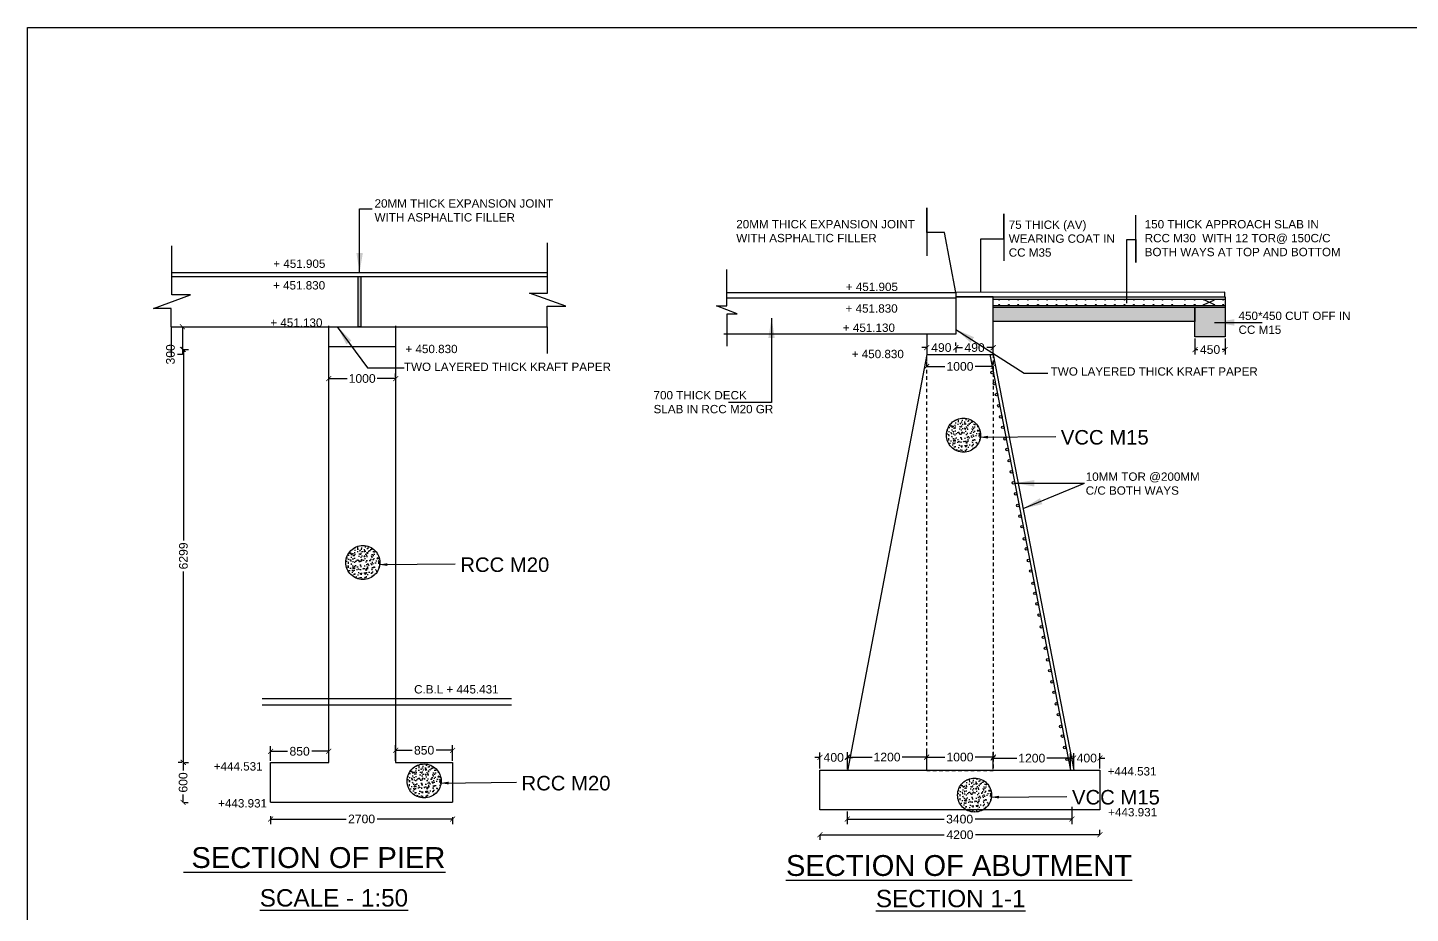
# Model space of a CAD drawing. Header units: inches. Extents: x 0 to 11487, y 0 to 10656.
# Drawn here: x 596.21 to 645.97, y 425.26 to 457.13 of the extents above; entities that cross this region are included whole.
import ezdxf

# ---------------------------------------------------------------- set-up
doc = ezdxf.new("R2010")
doc.units = ezdxf.units.IN
doc.header["$MEASUREMENT"] = 0
doc.linetypes.add('HIDDEN', pattern=[9.525, 6.35, -3.175])
for name, color, linetype in [('DIMENSION', 255, 'Continuous'), ('DRAWING', 7, 'Continuous'), ('HATCH', 7, 'Continuous'), ('TEXT', 255, 'Continuous')]:
    doc.layers.add(name, color=color, linetype=linetype)
doc.styles.get("Standard").update_dxf_attribs({"font": 'arial.ttf'})
doc.styles.add('TIMES NEW ROMAN', font='times.ttf')
doc.dimstyles.new('dig', dxfattribs={"dimtxt": 0.3125, "dimasz": 0.18, "dimexe": 0.18, "dimexo": 0.0625, "dimgap": 0.09, "dimtad": 0, "dimtih": 1, "dimtoh": 1, "dimdec": 4, "dimzin": 0, "dimdsep": 46, "dimtxsty": 'Standard', "dimblk": 'ARCHTICK', "dimcen": 0.09, "dimadec": 0, "dimazin": 0, "dimtfac": 1, "dimtdec": 4, "dimtofl": 0, "dimtmove": 0, "dimatfit": 3, "dimldrblk": 'ARCHTICK', "dimfxl": 1, "dimtolj": 1, "dimtzin": 0, "dimarcsym": 0})
doc.dimstyles.new('ISO-25', dxfattribs={"dimtxt": 0.636364, "dimasz": 0.703125, "dimexe": 1.25, "dimexo": 0.625, "dimtad": 0, "dimtih": 1, "dimtoh": 1, "dimlfac": 100, "dimtxsty": 'TIMES NEW ROMAN', "dimcen": 2.5, "dimadec": 0, "dimazin": 0, "dimtfac": 1, "dimtmove": 0, "dimatfit": 3, "dimfxl": 1, "dimarcsym": 0})

# ---------------------------------------------------------------- blocks, each defined once
blk = doc.blocks.new('_ArchTick')
at = {"color": 0, "linetype": 'ByBlock', "const_width": 0.15}
blk.add_lwpolyline([(-0.5, -0.5), (0.5, 0.5)], dxfattribs=at)
blk = doc.blocks.new('*D45')
at = {"layer": 'Defpoints', "color": 0, "ltscale": 0.02, "transparency": 16777216}
for p in [(601.757, 446.37), (601.769, 445.554), (601.78, 445.554)]:
    blk.add_point(p, dxfattribs=at)
at = {"layer": 'HATCH', "color": 0, "lineweight": -2, "ltscale": 0.02, "transparency": 16777216}
for p, q in [((601.78, 446.37), (601.78, 445.554)), ((601.82, 446.37), (601.96, 446.37)), ((601.78, 445.374), (601.6, 445.374)), ((601.78, 445.554), (601.78, 445.374)), ((601.831, 445.554), (601.96, 445.554))]:
    blk.add_line(p, q, dxfattribs=at)
at = {"layer": 'HATCH', "color": 0, "lineweight": -2, "ltscale": 0.02, "transparency": 16777216, "xscale": 0.18, "yscale": 0.18, "zscale": 0.18}
for p, rotation in [((601.78, 446.37), 90), ((601.78, 445.554), 270)]:
    blk.add_blockref('_ArchTick', p, dxfattribs=dict(at, rotation=rotation))
at = {"layer": 'HATCH', "color": 0, "ltscale": 0.02, "transparency": 16777216, "insert": (601.35, 445.374), "char_height": 0.3125, "attachment_point": 5, "rotation": 90}
blk.add_mtext('\\A1;300', dxfattribs=at)
blk = doc.blocks.new('*D46')
at = {"layer": 'Defpoints', "color": 0, "ltscale": 0.02, "transparency": 16777216}
for p in [(601.78, 445.554), (601.789, 430.69), (601.816, 430.69)]:
    blk.add_point(p, dxfattribs=at)
at = {"layer": 'DIMENSION', "color": 0, "lineweight": -2, "ltscale": 0.02, "transparency": 16777216}
for p, q in [((601.816, 445.554), (601.816, 438.68)), ((601.842, 445.554), (601.996, 445.554)), ((601.816, 430.69), (601.816, 437.564)), ((601.852, 430.69), (601.996, 430.69))]:
    blk.add_line(p, q, dxfattribs=at)
at = {"layer": 'DIMENSION', "color": 0, "lineweight": -2, "ltscale": 0.02, "transparency": 16777216, "xscale": 0.18, "yscale": 0.18, "zscale": 0.18}
for p, rotation in [((601.816, 445.554), 90), ((601.816, 430.69), 270)]:
    blk.add_blockref('_ArchTick', p, dxfattribs=dict(at, rotation=rotation))
at = {"layer": 'DIMENSION', "color": 0, "ltscale": 0.02, "transparency": 16777216, "insert": (601.816, 438.122), "char_height": 0.3125, "attachment_point": 5, "rotation": 90}
blk.add_mtext('\\A1;6299', dxfattribs=at)
blk = doc.blocks.new('*D47')
at = {"layer": 'Defpoints', "color": 0, "ltscale": 0.02, "transparency": 16777216}
for p in [(601.816, 430.69), (601.783, 429.251), (601.806, 429.251)]:
    blk.add_point(p, dxfattribs=at)
at = {"layer": 'DIMENSION', "color": 0, "lineweight": -2, "ltscale": 0.02, "transparency": 16777216}
for p, q in [((601.754, 430.69), (601.626, 430.69)), ((601.806, 430.69), (601.806, 430.406)), ((601.806, 429.251), (601.806, 429.535)), ((601.846, 429.251), (601.986, 429.251))]:
    blk.add_line(p, q, dxfattribs=at)
at = {"layer": 'DIMENSION', "color": 0, "lineweight": -2, "ltscale": 0.02, "transparency": 16777216, "xscale": 0.18, "yscale": 0.18, "zscale": 0.18}
for p, rotation in [((601.806, 430.69), 90), ((601.806, 429.251), 270)]:
    blk.add_blockref('_ArchTick', p, dxfattribs=dict(at, rotation=rotation))
at = {"layer": 'DIMENSION', "color": 0, "ltscale": 0.02, "transparency": 16777216, "insert": (601.806, 429.97), "char_height": 0.3125, "attachment_point": 5, "rotation": 90}
blk.add_mtext('\\A1;600', dxfattribs=at)
blk = doc.blocks.new('*D48')
at = {"layer": 'Defpoints', "color": 0, "ltscale": 0.02, "transparency": 16777216}
for p in [(607.044, 431.091), (604.953, 430.69), (607.044, 430.69)]:
    blk.add_point(p, dxfattribs=at)
at = {"layer": 'DIMENSION', "color": 0, "lineweight": -2, "ltscale": 0.02, "transparency": 16777216}
for p, q in [((604.953, 430.752), (604.953, 431.271)), ((604.953, 431.091), (605.563, 431.091)), ((607.044, 431.091), (606.433, 431.091)), ((607.044, 430.752), (607.044, 431.271))]:
    blk.add_line(p, q, dxfattribs=at)
at = {"layer": 'DIMENSION', "color": 0, "lineweight": -2, "ltscale": 0.02, "transparency": 16777216, "xscale": 0.18, "yscale": 0.18, "zscale": 0.18, "rotation": 180}
blk.add_blockref('_ArchTick', (604.953, 431.091), dxfattribs=at)
at = {"layer": 'DIMENSION', "color": 0, "lineweight": -2, "ltscale": 0.02, "transparency": 16777216, "xscale": 0.18, "yscale": 0.18, "zscale": 0.18}
blk.add_blockref('_ArchTick', (607.044, 431.091), dxfattribs=at)
at = {"layer": 'DIMENSION', "color": 0, "ltscale": 0.02, "transparency": 16777216, "insert": (605.998, 431.091), "char_height": 0.3125, "attachment_point": 5}
blk.add_mtext('\\A1;850', dxfattribs=at)
blk = doc.blocks.new('*D49')
at = {"layer": 'Defpoints', "color": 0, "ltscale": 0.02, "transparency": 16777216}
for p in [(611.503, 431.127), (609.454, 430.69), (611.503, 430.69)]:
    blk.add_point(p, dxfattribs=at)
at = {"layer": 'DIMENSION', "color": 0, "lineweight": -2, "ltscale": 0.02, "transparency": 16777216}
for p, q in [((609.454, 430.752), (609.454, 431.307)), ((609.454, 431.127), (610.044, 431.127)), ((611.503, 431.127), (610.913, 431.127)), ((611.503, 430.752), (611.503, 431.307))]:
    blk.add_line(p, q, dxfattribs=at)
at = {"layer": 'DIMENSION', "color": 0, "lineweight": -2, "ltscale": 0.02, "transparency": 16777216, "xscale": 0.18, "yscale": 0.18, "zscale": 0.18, "rotation": 180}
blk.add_blockref('_ArchTick', (609.454, 431.127), dxfattribs=at)
at = {"layer": 'DIMENSION', "color": 0, "lineweight": -2, "ltscale": 0.02, "transparency": 16777216, "xscale": 0.18, "yscale": 0.18, "zscale": 0.18}
blk.add_blockref('_ArchTick', (611.503, 431.127), dxfattribs=at)
at = {"layer": 'DIMENSION', "color": 0, "ltscale": 0.02, "transparency": 16777216, "insert": (610.478, 431.127), "char_height": 0.3125, "attachment_point": 5}
blk.add_mtext('\\A1;850', dxfattribs=at)
blk = doc.blocks.new('*D50')
at = {"layer": 'Defpoints', "color": 0, "ltscale": 0.02, "transparency": 16777216}
for p in [(604.953, 428.816), (611.503, 428.782), (611.503, 428.655)]:
    blk.add_point(p, dxfattribs=at)
at = {"layer": 'DIMENSION', "color": 0, "lineweight": -2, "ltscale": 0.02, "transparency": 16777216}
for p, q in [((604.953, 428.754), (604.953, 428.475)), ((604.953, 428.655), (607.669, 428.655)), ((611.503, 428.655), (608.787, 428.655)), ((611.503, 428.719), (611.503, 428.475))]:
    blk.add_line(p, q, dxfattribs=at)
at = {"layer": 'DIMENSION', "color": 0, "lineweight": -2, "ltscale": 0.02, "transparency": 16777216, "xscale": 0.18, "yscale": 0.18, "zscale": 0.18, "rotation": 180}
blk.add_blockref('_ArchTick', (604.953, 428.655), dxfattribs=at)
at = {"layer": 'DIMENSION', "color": 0, "lineweight": -2, "ltscale": 0.02, "transparency": 16777216, "xscale": 0.18, "yscale": 0.18, "zscale": 0.18}
blk.add_blockref('_ArchTick', (611.503, 428.655), dxfattribs=at)
at = {"layer": 'DIMENSION', "color": 0, "ltscale": 0.02, "transparency": 16777216, "insert": (608.228, 428.655), "char_height": 0.3125, "attachment_point": 5}
blk.add_mtext('\\A1;2700', dxfattribs=at)
blk = doc.blocks.new('*D51')
at = {"layer": 'Defpoints', "color": 0, "ltscale": 0.02, "transparency": 16777216}
for p in [(607.044, 444.504), (609.454, 444.504), (609.454, 444.504)]:
    blk.add_point(p, dxfattribs=at)
at = {"layer": 'DIMENSION', "color": 0, "lineweight": -2, "ltscale": 0.02, "transparency": 16777216}
for p, q in [((607.044, 444.566), (607.044, 444.684)), ((607.044, 444.504), (607.708, 444.504)), ((609.454, 444.504), (608.79, 444.504)), ((609.454, 444.566), (609.454, 444.684))]:
    blk.add_line(p, q, dxfattribs=at)
at = {"layer": 'DIMENSION', "color": 0, "lineweight": -2, "ltscale": 0.02, "transparency": 16777216, "xscale": 0.18, "yscale": 0.18, "zscale": 0.18, "rotation": 180}
blk.add_blockref('_ArchTick', (607.044, 444.504), dxfattribs=at)
at = {"layer": 'DIMENSION', "color": 0, "lineweight": -2, "ltscale": 0.02, "transparency": 16777216, "xscale": 0.18, "yscale": 0.18, "zscale": 0.18}
blk.add_blockref('_ArchTick', (609.454, 444.504), dxfattribs=at)
at = {"layer": 'DIMENSION', "color": 0, "ltscale": 0.02, "transparency": 16777216, "insert": (608.249, 444.504), "char_height": 0.3125, "attachment_point": 5}
blk.add_mtext('\\A1;1000', dxfattribs=at)
blk = doc.blocks.new('*D52')
at = {"layer": 'Defpoints', "color": 0, "ltscale": 0.02, "transparency": 16777216}
for p in [(628.565, 445.684), (628.565, 445.617), (629.616, 445.687)]:
    blk.add_point(p, dxfattribs=at)
at = {"layer": 'DIMENSION', "color": 0, "lineweight": -2, "ltscale": 0.02, "transparency": 16777216}
for p, q in [((628.565, 445.617), (628.385, 445.617)), ((628.565, 445.621), (628.565, 445.437)), ((629.616, 445.624), (629.616, 445.437)), ((629.616, 445.617), (629.796, 445.617))]:
    blk.add_line(p, q, dxfattribs=at)
at = {"layer": 'DIMENSION', "color": 0, "lineweight": -2, "ltscale": 0.02, "transparency": 16777216, "xscale": 0.18, "yscale": 0.18, "zscale": 0.18}
blk.add_blockref('_ArchTick', (628.565, 445.617), dxfattribs=at)
at = {"layer": 'DIMENSION', "color": 0, "lineweight": -2, "ltscale": 0.02, "transparency": 16777216, "xscale": 0.18, "yscale": 0.18, "zscale": 0.18, "rotation": 180}
blk.add_blockref('_ArchTick', (629.616, 445.617), dxfattribs=at)
at = {"layer": 'DIMENSION', "color": 0, "ltscale": 0.02, "transparency": 16777216, "insert": (629.091, 445.617), "char_height": 0.3125, "attachment_point": 5}
blk.add_mtext('\\A1;490', dxfattribs=at)
blk = doc.blocks.new('*D53')
at = {"layer": 'Defpoints', "color": 0, "ltscale": 0.02, "transparency": 16777216}
for p in [(629.616, 445.617), (630.959, 445.617), (630.959, 445.617)]:
    blk.add_point(p, dxfattribs=at)
at = {"layer": 'DIMENSION', "color": 0, "lineweight": -2, "ltscale": 0.02, "transparency": 16777216}
for p, q in [((629.616, 445.68), (629.616, 445.797)), ((629.616, 445.617), (629.847, 445.617)), ((630.959, 445.617), (630.729, 445.617)), ((630.959, 445.68), (630.959, 445.797))]:
    blk.add_line(p, q, dxfattribs=at)
at = {"layer": 'DIMENSION', "color": 0, "lineweight": -2, "ltscale": 0.02, "transparency": 16777216, "xscale": 0.18, "yscale": 0.18, "zscale": 0.18, "rotation": 180}
blk.add_blockref('_ArchTick', (629.616, 445.617), dxfattribs=at)
at = {"layer": 'DIMENSION', "color": 0, "lineweight": -2, "ltscale": 0.02, "transparency": 16777216, "xscale": 0.18, "yscale": 0.18, "zscale": 0.18}
blk.add_blockref('_ArchTick', (630.959, 445.617), dxfattribs=at)
at = {"layer": 'DIMENSION', "color": 0, "ltscale": 0.02, "transparency": 16777216, "insert": (630.288, 445.617), "char_height": 0.3125, "attachment_point": 5}
blk.add_mtext('\\A1;490', dxfattribs=at)
blk = doc.blocks.new('*D54')
at = {"layer": 'Defpoints', "color": 0, "ltscale": 0.02, "transparency": 16777216}
for p in [(628.566, 444.931), (630.959, 444.939), (630.959, 444.931)]:
    blk.add_point(p, dxfattribs=at)
at = {"layer": 'DIMENSION', "color": 0, "lineweight": -2, "ltscale": 0.02, "transparency": 16777216}
for p, q in [((628.566, 444.994), (628.566, 445.119)), ((628.566, 444.939), (629.221, 444.939)), ((630.959, 444.939), (630.304, 444.939)), ((630.959, 444.994), (630.959, 445.119))]:
    blk.add_line(p, q, dxfattribs=at)
at = {"layer": 'DIMENSION', "color": 0, "lineweight": -2, "ltscale": 0.02, "transparency": 16777216, "xscale": 0.18, "yscale": 0.18, "zscale": 0.18, "rotation": 180}
blk.add_blockref('_ArchTick', (628.566, 444.939), dxfattribs=at)
at = {"layer": 'DIMENSION', "color": 0, "lineweight": -2, "ltscale": 0.02, "transparency": 16777216, "xscale": 0.18, "yscale": 0.18, "zscale": 0.18}
blk.add_blockref('_ArchTick', (630.959, 444.939), dxfattribs=at)
at = {"layer": 'DIMENSION', "color": 0, "ltscale": 0.02, "transparency": 16777216, "insert": (629.762, 444.939), "char_height": 0.3125, "attachment_point": 5}
blk.add_mtext('\\A1;1000', dxfattribs=at)
blk = doc.blocks.new('*D55')
at = {"layer": 'Defpoints', "color": 0, "ltscale": 0.02, "transparency": 16777216}
for p in [(625.714, 430.87), (624.723, 430.407), (625.714, 430.407)]:
    blk.add_point(p, dxfattribs=at)
at = {"layer": 'DIMENSION', "color": 0, "lineweight": -2, "ltscale": 0.02, "transparency": 16777216}
for p, q in [((624.723, 430.47), (624.723, 431.05)), ((625.714, 430.47), (625.714, 431.05)), ((624.723, 430.87), (624.543, 430.87)), ((625.714, 430.87), (625.894, 430.87))]:
    blk.add_line(p, q, dxfattribs=at)
at = {"layer": 'DIMENSION', "color": 0, "lineweight": -2, "ltscale": 0.02, "transparency": 16777216, "xscale": 0.18, "yscale": 0.18, "zscale": 0.18}
blk.add_blockref('_ArchTick', (624.723, 430.87), dxfattribs=at)
at = {"layer": 'DIMENSION', "color": 0, "lineweight": -2, "ltscale": 0.02, "transparency": 16777216, "xscale": 0.18, "yscale": 0.18, "zscale": 0.18, "rotation": 180}
blk.add_blockref('_ArchTick', (625.714, 430.87), dxfattribs=at)
at = {"layer": 'DIMENSION', "color": 0, "ltscale": 0.02, "transparency": 16777216, "insert": (625.219, 430.87), "char_height": 0.3125, "attachment_point": 5}
blk.add_mtext('\\A1;400', dxfattribs=at)
blk = doc.blocks.new('*D56')
at = {"layer": 'Defpoints', "color": 0, "ltscale": 0.02, "transparency": 16777216}
for p in [(628.566, 430.882), (625.711, 430.388), (628.566, 430.388)]:
    blk.add_point(p, dxfattribs=at)
at = {"layer": 'DIMENSION', "color": 0, "lineweight": -2, "ltscale": 0.02, "transparency": 16777216}
for p, q in [((625.711, 430.45), (625.711, 431.062)), ((628.566, 430.45), (628.566, 431.062)), ((625.711, 430.882), (626.597, 430.882)), ((628.566, 430.882), (627.68, 430.882))]:
    blk.add_line(p, q, dxfattribs=at)
at = {"layer": 'DIMENSION', "color": 0, "lineweight": -2, "ltscale": 0.02, "transparency": 16777216, "xscale": 0.18, "yscale": 0.18, "zscale": 0.18, "rotation": 180}
blk.add_blockref('_ArchTick', (625.711, 430.882), dxfattribs=at)
at = {"layer": 'DIMENSION', "color": 0, "lineweight": -2, "ltscale": 0.02, "transparency": 16777216, "xscale": 0.18, "yscale": 0.18, "zscale": 0.18}
blk.add_blockref('_ArchTick', (628.566, 430.882), dxfattribs=at)
at = {"layer": 'DIMENSION', "color": 0, "ltscale": 0.02, "transparency": 16777216, "insert": (627.138, 430.882), "char_height": 0.3125, "attachment_point": 5}
blk.add_mtext('\\A1;1200', dxfattribs=at)
blk = doc.blocks.new('*D57')
at = {"layer": 'Defpoints', "color": 0, "ltscale": 0.02, "transparency": 16777216}
for p in [(630.959, 430.882), (628.566, 430.407), (630.959, 430.407)]:
    blk.add_point(p, dxfattribs=at)
at = {"layer": 'DIMENSION', "color": 0, "lineweight": -2, "ltscale": 0.02, "transparency": 16777216}
for p, q in [((628.566, 430.47), (628.566, 431.062)), ((630.959, 430.47), (630.959, 431.062)), ((628.566, 430.882), (629.221, 430.882)), ((630.959, 430.882), (630.304, 430.882))]:
    blk.add_line(p, q, dxfattribs=at)
at = {"layer": 'DIMENSION', "color": 0, "lineweight": -2, "ltscale": 0.02, "transparency": 16777216, "xscale": 0.18, "yscale": 0.18, "zscale": 0.18, "rotation": 180}
blk.add_blockref('_ArchTick', (628.566, 430.882), dxfattribs=at)
at = {"layer": 'DIMENSION', "color": 0, "lineweight": -2, "ltscale": 0.02, "transparency": 16777216, "xscale": 0.18, "yscale": 0.18, "zscale": 0.18}
blk.add_blockref('_ArchTick', (630.959, 430.882), dxfattribs=at)
at = {"layer": 'DIMENSION', "color": 0, "ltscale": 0.02, "transparency": 16777216, "insert": (629.762, 430.882), "char_height": 0.3125, "attachment_point": 5}
blk.add_mtext('\\A1;1000', dxfattribs=at)
blk = doc.blocks.new('*D58')
at = {"layer": 'Defpoints', "color": 0, "ltscale": 0.02, "transparency": 16777216}
for p in [(633.736, 430.843), (630.959, 430.388), (633.736, 430.407)]:
    blk.add_point(p, dxfattribs=at)
at = {"layer": 'DIMENSION', "color": 0, "lineweight": -2, "ltscale": 0.02, "transparency": 16777216}
for p, q in [((630.959, 430.45), (630.959, 431.023)), ((633.736, 430.47), (633.736, 431.023)), ((630.959, 430.843), (631.806, 430.843)), ((633.736, 430.843), (632.889, 430.843))]:
    blk.add_line(p, q, dxfattribs=at)
at = {"layer": 'DIMENSION', "color": 0, "lineweight": -2, "ltscale": 0.02, "transparency": 16777216, "xscale": 0.18, "yscale": 0.18, "zscale": 0.18, "rotation": 180}
blk.add_blockref('_ArchTick', (630.959, 430.843), dxfattribs=at)
at = {"layer": 'DIMENSION', "color": 0, "lineweight": -2, "ltscale": 0.02, "transparency": 16777216, "xscale": 0.18, "yscale": 0.18, "zscale": 0.18}
blk.add_blockref('_ArchTick', (633.736, 430.843), dxfattribs=at)
at = {"layer": 'DIMENSION', "color": 0, "ltscale": 0.02, "transparency": 16777216, "insert": (632.347, 430.843), "char_height": 0.3125, "attachment_point": 5}
blk.add_mtext('\\A1;1200', dxfattribs=at)
blk = doc.blocks.new('*D59')
at = {"layer": 'Defpoints', "color": 0, "ltscale": 0.02, "transparency": 16777216}
for p in [(634.798, 430.846), (633.854, 430.407), (634.798, 430.407)]:
    blk.add_point(p, dxfattribs=at)
at = {"layer": 'DIMENSION', "color": 0, "lineweight": -2, "ltscale": 0.02, "transparency": 16777216}
for p, q in [((633.854, 430.47), (633.854, 431.026)), ((634.798, 430.47), (634.798, 431.026)), ((633.854, 430.846), (633.674, 430.846)), ((634.798, 430.846), (634.978, 430.846))]:
    blk.add_line(p, q, dxfattribs=at)
at = {"layer": 'DIMENSION', "color": 0, "lineweight": -2, "ltscale": 0.02, "transparency": 16777216, "xscale": 0.18, "yscale": 0.18, "zscale": 0.18}
blk.add_blockref('_ArchTick', (633.854, 430.846), dxfattribs=at)
at = {"layer": 'DIMENSION', "color": 0, "lineweight": -2, "ltscale": 0.02, "transparency": 16777216, "xscale": 0.18, "yscale": 0.18, "zscale": 0.18, "rotation": 180}
blk.add_blockref('_ArchTick', (634.798, 430.846), dxfattribs=at)
at = {"layer": 'DIMENSION', "color": 0, "ltscale": 0.02, "transparency": 16777216, "insert": (634.326, 430.846), "char_height": 0.3125, "attachment_point": 5}
blk.add_mtext('\\A1;400', dxfattribs=at)
blk = doc.blocks.new('*D60')
at = {"layer": 'Defpoints', "color": 0, "ltscale": 0.02, "transparency": 16777216}
for p in [(625.708, 428.987), (633.793, 429.159), (633.793, 428.65)]:
    blk.add_point(p, dxfattribs=at)
at = {"layer": 'DIMENSION', "color": 0, "lineweight": -2, "ltscale": 0.02, "transparency": 16777216}
for p, q in [((625.708, 428.924), (625.708, 428.47)), ((633.793, 429.096), (633.793, 428.47)), ((625.708, 428.65), (629.194, 428.65)), ((633.793, 428.65), (630.306, 428.65))]:
    blk.add_line(p, q, dxfattribs=at)
at = {"layer": 'DIMENSION', "color": 0, "lineweight": -2, "ltscale": 0.02, "transparency": 16777216, "xscale": 0.18, "yscale": 0.18, "zscale": 0.18, "rotation": 180}
blk.add_blockref('_ArchTick', (625.708, 428.65), dxfattribs=at)
at = {"layer": 'DIMENSION', "color": 0, "lineweight": -2, "ltscale": 0.02, "transparency": 16777216, "xscale": 0.18, "yscale": 0.18, "zscale": 0.18}
blk.add_blockref('_ArchTick', (633.793, 428.65), dxfattribs=at)
at = {"layer": 'DIMENSION', "color": 0, "ltscale": 0.02, "transparency": 16777216, "insert": (629.75, 428.65), "char_height": 0.3125, "attachment_point": 5}
blk.add_mtext('\\A1;3400', dxfattribs=at)
blk = doc.blocks.new('*D61')
at = {"layer": 'Defpoints', "color": 0, "ltscale": 0.02, "transparency": 16777216}
for p in [(624.723, 428.146), (634.798, 428.087), (634.798, 428.049)]:
    blk.add_point(p, dxfattribs=at)
at = {"layer": 'DIMENSION', "color": 0, "lineweight": -2, "ltscale": 0.02, "transparency": 16777216}
for p, q in [((624.723, 428.087), (629.198, 428.087)), ((624.723, 428.083), (624.723, 427.907)), ((634.798, 428.087), (630.323, 428.087)), ((634.798, 428.111), (634.798, 428.267))]:
    blk.add_line(p, q, dxfattribs=at)
at = {"layer": 'DIMENSION', "color": 0, "lineweight": -2, "ltscale": 0.02, "transparency": 16777216, "xscale": 0.18, "yscale": 0.18, "zscale": 0.18, "rotation": 180}
blk.add_blockref('_ArchTick', (624.723, 428.087), dxfattribs=at)
at = {"layer": 'DIMENSION', "color": 0, "lineweight": -2, "ltscale": 0.02, "transparency": 16777216, "xscale": 0.18, "yscale": 0.18, "zscale": 0.18}
blk.add_blockref('_ArchTick', (634.798, 428.087), dxfattribs=at)
at = {"layer": 'DIMENSION', "color": 0, "ltscale": 0.02, "transparency": 16777216, "insert": (629.761, 428.087), "char_height": 0.3125, "attachment_point": 5}
blk.add_mtext('\\A1;4200', dxfattribs=at)
blk = doc.blocks.new('*D62')
at = {"layer": 'Defpoints', "color": 0, "ltscale": 0.02, "transparency": 16777216}
for p in [(638.219, 446.001), (639.305, 446.001), (639.305, 445.545)]:
    blk.add_point(p, dxfattribs=at)
at = {"layer": 'DIMENSION', "color": 0, "lineweight": -2, "ltscale": 0.02, "transparency": 16777216}
for p, q in [((638.219, 445.939), (638.219, 445.365)), ((639.305, 445.939), (639.305, 445.365)), ((638.219, 445.545), (638.321, 445.545)), ((639.305, 445.545), (639.203, 445.545))]:
    blk.add_line(p, q, dxfattribs=at)
at = {"layer": 'DIMENSION', "color": 0, "lineweight": -2, "ltscale": 0.02, "transparency": 16777216, "xscale": 0.18, "yscale": 0.18, "zscale": 0.18, "rotation": 180}
blk.add_blockref('_ArchTick', (638.219, 445.545), dxfattribs=at)
at = {"layer": 'DIMENSION', "color": 0, "lineweight": -2, "ltscale": 0.02, "transparency": 16777216, "xscale": 0.18, "yscale": 0.18, "zscale": 0.18}
blk.add_blockref('_ArchTick', (639.305, 445.545), dxfattribs=at)
at = {"layer": 'DIMENSION', "color": 0, "ltscale": 0.02, "transparency": 16777216, "insert": (638.762, 445.545), "char_height": 0.3125, "attachment_point": 5}
blk.add_mtext('\\A1;450', dxfattribs=at)

msp = doc.modelspace()

# ---------------------------------------------------------------- hatches: boundary and pattern name
at = {"layer": 'DRAWING', "ltscale": 0.02}
h = msp.add_hatch(color=256, dxfattribs=at)
h.dxf.hatch_style = 1
h.paths.add_polyline_path([(608.197, 448.16988), (608.10776, 448.16988), (608.10776, 446.3696), (608.197, 446.3696)])
at = {"layer": 'HATCH', "ltscale": 0.02}
h = msp.add_hatch(dxfattribs=at)
h.set_pattern_fill('AR-CONC', color=256, scale=0.05)
h.set_pattern_definition([(50, (0, 0), (0.35863009, -0.03137607), [0.0375, -0.4125]), (355, (0, 0), (-0.06937567, 0.37609607), [0.03, -0.33]), (100.451444, (0.0299, -0.0026), (0.28925442, 0.34472), [0.0318701, -0.35057106]), (46.1842, (0, 0.1), (0.53362067, -0.08275964), [0.05625, -0.61875]), (96.635635, (0.04447, 0.0931), (0.46733097, 0.4870593), [0.04780517, -0.52585688]), (351.18416, (0, 0.1), (0.46733097, 0.4870593), [0.045, -0.495]), (21, (0.05, 0.075), (0.29845353, -0.20130945), [0.0375, -0.4125]), (326, (0.05, 0.075), (0.12165767, 0.36257502), [0.03, -0.33]), (71.451445, (0.07487, 0.05822), (0.42011119, 0.16126558), [0.0318701, -0.35057106]), (37.5, (0, 0), (0.006079928, 0.166446927), [0, -0.326, 0, -0.335, 0, -0.33125]), (7.5, (0, 0), (0.13153477, 0.197205856), [0, -0.191, 0, -0.3185, 0, -0.12625]), (327.5, (-0.1115, 0), (0.266911218, -0.011277436), [0, -0.125, 0, -0.39, 0, -0.5175]), (317.5, (-0.1615, 0), (0.291593085, 0.05005249), [0, -0.1625, 0, -0.259, 0, -0.3675])])
h.paths.add_polyline_path([(638.21942, 447.07033), (630.95891, 447.07033), (630.95891, 446.56017), (638.21942, 446.56017)])
h.paths.add_polyline_path([(639.30492, 447.07033), (638.21942, 447.07033), (638.21942, 446.00116), (639.30492, 446.00116)])
at = {"layer": 'HATCH', "linetype": 'HIDDEN'}
h = msp.add_hatch(dxfattribs=at)
h.set_pattern_fill('AR-CONC', color=256, scale=0.04339, style=0)
h.set_pattern_definition([(50, (-9585.28817, -6688.63741), (0.3112220603, -0.027228402), [0.0325428, -0.357970798]), (355, (-9585.28817, -6688.6374), (-0.060204758, 0.3263791735), [0.02603424, -0.286376638]), (100.4514, (-9585.26223, -6688.63968), (0.251017533, 0.299150573), [0.027657123, -0.304228365]), (46.1842, (-9585.28817, -6688.55063), (0.463080157, -0.071819362), [0.0488142, -0.536956197]), (96.6356, (-9585.24958, -6688.5566), (0.405553884, 0.422673638), [0.041485686, -0.456342475]), (351.1842, (-9585.28817, -6688.55063), (0.405553554, 0.422673955), [0.03905136, -0.429564957]), (21, (-9585.24478, -6688.57233), (0.259000356, -0.174697946), [0.0325428, -0.357970798]), (326, (-9585.24478, -6688.57233), (0.105575495, 0.314645503), [0.02603424, -0.286376638]), (71.4514, (-9585.2232, -6688.5869), (0.364575957, 0.139947272), [0.027657123, -0.304228365]), (37.5, (-9585.28817, -6688.63741), (0.0052762098, 0.1444439738), [0, -0.2829054062, 0, -0.2907156782, 0, -0.2874613982]), (7.5, (-9585.28817, -6688.63741), (0.1141469239, 0.1711368184), [0, -0.165751327, 0, -0.2763968463, 0, -0.1095607593]), (327.5, (-9585.38493, -6688.63741), (0.2316276889, -0.009786649), [0, -0.1084759993, 0, -0.338445118, 0, -0.4490906372]), (317.5, (-9585.42832, -6688.63741), (0.25304681, 0.043435952), [0, -0.141018799, 0, -0.2247622706, 0, -0.318919438])])
h.paths.add_polyline_path([(630.49829, 442.46843, 1), (629.2745, 442.46843, 1)])
h = msp.add_hatch(dxfattribs=at)
h.set_pattern_fill('AR-CONC', color=256, scale=0.04339, style=0)
h.set_pattern_definition([(50, (-9606.8994, -6693.2218), (0.3112220603, -0.027228402), [0.0325428, -0.357970798]), (355, (-9606.8994, -6693.2218), (-0.060204758, 0.3263791735), [0.02603424, -0.286376638]), (100.4514, (-9606.87346, -6693.22407), (0.251017533, 0.299150573), [0.027657123, -0.304228365]), (46.1842, (-9606.8994, -6693.13502), (0.463080157, -0.071819362), [0.0488142, -0.536956197]), (96.6356, (-9606.8608, -6693.141), (0.405553884, 0.422673638), [0.041485686, -0.456342475]), (351.1842, (-9606.8994, -6693.135), (0.405553554, 0.422673955), [0.03905136, -0.429564957]), (21, (-9606.856, -6693.15672), (0.259000356, -0.174697946), [0.0325428, -0.357970798]), (326, (-9606.856, -6693.15672), (0.105575495, 0.314645503), [0.02603424, -0.286376638]), (71.4514, (-9606.83442, -6693.17128), (0.364575957, 0.139947272), [0.027657123, -0.304228365]), (37.5, (-9606.89939, -6693.2218), (0.0052762098, 0.1444439738), [0, -0.2829054062, 0, -0.2907156782, 0, -0.2874613982]), (7.5, (-9606.8994, -6693.2218), (0.1141469239, 0.1711368184), [0, -0.165751327, 0, -0.2763968463, 0, -0.1095607593]), (327.5, (-9606.99615, -6693.2218), (0.2316276889, -0.009786649), [0, -0.1084759993, 0, -0.338445118, 0, -0.4490906372]), (317.5, (-9607.03955, -6693.2218), (0.25304681, 0.043435952), [0, -0.141018799, 0, -0.2247622706, 0, -0.318919438])])
h.paths.add_polyline_path([(608.88706, 437.88404, 1), (607.66327, 437.88404, 1)])
h = msp.add_hatch(dxfattribs=at)
h.set_pattern_fill('AR-CONC', color=256, scale=0.04339, style=0)
h.set_pattern_definition([(50, (-9604.69738, -6701.08266), (0.3112220603, -0.027228402), [0.0325428, -0.357970798]), (355, (-9604.69738, -6701.08266), (-0.060204758, 0.3263791735), [0.02603424, -0.286376638]), (100.4514, (-9604.67145, -6701.08493), (0.251017533, 0.299150573), [0.027657123, -0.304228365]), (46.1842, (-9604.6974, -6700.99588), (0.463080157, -0.071819362), [0.0488142, -0.536956197]), (96.6356, (-9604.6588, -6701.00186), (0.405553884, 0.422673638), [0.041485686, -0.456342475]), (351.1842, (-9604.6974, -6700.99588), (0.405553554, 0.422673955), [0.03905136, -0.429564957]), (21, (-9604.654, -6701.01757), (0.259000356, -0.174697946), [0.0325428, -0.357970798]), (326, (-9604.654, -6701.01757), (0.105575495, 0.314645503), [0.02603424, -0.286376638]), (71.4514, (-9604.6324, -6701.03213), (0.364575957, 0.139947272), [0.027657123, -0.304228365]), (37.5, (-9604.69738, -6701.08266), (0.0052762098, 0.1444439738), [0, -0.2829054062, 0, -0.2907156782, 0, -0.2874613982]), (7.5, (-9604.69738, -6701.08266), (0.1141469239, 0.1711368184), [0, -0.165751327, 0, -0.2763968463, 0, -0.1095607593]), (327.5, (-9604.79414, -6701.08266), (0.2316276889, -0.009786649), [0, -0.1084759993, 0, -0.338445118, 0, -0.4490906372]), (317.5, (-9604.83753, -6701.08266), (0.25304681, 0.043435952), [0, -0.141018799, 0, -0.2247622706, 0, -0.318919438])])
h.paths.add_polyline_path([(611.08907, 430.02319, 1), (609.86529, 430.02319, 1)])
h = msp.add_hatch(dxfattribs=at)
h.set_pattern_fill('AR-CONC', color=256, scale=0.04339, style=0)
h.set_pattern_definition([(50, (-9584.8866, -6701.5891), (0.3112220603, -0.027228402), [0.0325428, -0.357970798]), (355, (-9584.8866, -6701.5891), (-0.060204758, 0.3263791735), [0.02603424, -0.286376638]), (100.4514, (-9584.86066, -6701.59136), (0.251017533, 0.299150573), [0.027657123, -0.304228365]), (46.1842, (-9584.8866, -6701.5023), (0.463080157, -0.071819362), [0.0488142, -0.536956197]), (96.6356, (-9584.848, -6701.5083), (0.405553884, 0.422673638), [0.041485686, -0.456342475]), (351.1842, (-9584.8866, -6701.5023), (0.405553554, 0.422673955), [0.03905136, -0.429564957]), (21, (-9584.8432, -6701.524), (0.259000356, -0.174697946), [0.0325428, -0.357970798]), (326, (-9584.8432, -6701.524), (0.105575495, 0.314645503), [0.02603424, -0.286376638]), (71.4514, (-9584.82162, -6701.53856), (0.364575957, 0.139947272), [0.027657123, -0.304228365]), (37.5, (-9584.8866, -6701.58909), (0.0052762098, 0.1444439738), [0, -0.2829054062, 0, -0.2907156782, 0, -0.2874613982]), (7.5, (-9584.8866, -6701.58909), (0.1141469239, 0.1711368184), [0, -0.165751327, 0, -0.2763968463, 0, -0.1095607593]), (327.5, (-9584.98336, -6701.58909), (0.2316276889, -0.009786649), [0, -0.1084759993, 0, -0.338445118, 0, -0.4490906372]), (317.5, (-9585.02675, -6701.5891), (0.25304681, 0.043435952), [0, -0.141018799, 0, -0.2247622706, 0, -0.318919438])])
h.paths.add_polyline_path([(630.89986, 429.51675, 1), (629.67607, 429.51675, 1)])

# ---------------------------------------------------------------- linework, layer by layer
at = {"ltscale": 0.02}
for points in [[(613.61866, 432.98276), (604.65379, 432.98276)], [(613.61866, 432.74833), (604.65379, 432.74833)]]:
    msp.add_lwpolyline(points, dxfattribs=at)
at = {"layer": 'DRAWING', "ltscale": 0.02}
for p, q in [((607.04389, 430.68956), (607.04389, 446.3947)), ((609.45395, 446.3947), (609.45395, 430.68956)), ((604.95288, 429.25988), (604.95288, 430.68956)), ((611.50304, 430.68956), (611.50304, 429.25988)), ((604.95288, 429.25988), (611.50304, 429.25988))]:
    msp.add_line(p, q, dxfattribs=at)
at = {"layer": 'DRAWING', "linetype": 'HIDDEN', "ltscale": 0.02}
for p, q in [((628.56604, 430.38799), (628.56604, 445.37485)), ((630.95891, 445.37485), (630.95891, 430.38799)), ((630.95891, 430.38799), (628.56604, 430.38799))]:
    msp.add_line(p, q, dxfattribs=at)
at = {"layer": 'DRAWING', "ltscale": 0.02}
for points in [[(596.21051, 457.12957), (692.2858, 457.12957), (692.2858, 393.08731), (596.21051, 393.08731)], [(608.10776, 448.16988), (608.197, 448.16988), (608.197, 446.3696), (608.10776, 446.3696)], [(621.36798, 447.59768), (629.61633, 447.59768), (629.61633, 447.39904), (621.36798, 447.39904)], [(639.29945, 447.60829), (629.61633, 447.59768), (629.61633, 447.44274), (639.29945, 447.44274)], [(630.95891, 447.07033), (638.21942, 447.07033), (638.21942, 446.56017), (630.95891, 446.56017)], [(638.21942, 447.07033), (639.30492, 447.07033), (639.30492, 446.00116), (638.21942, 446.00116)], [(624.72276, 430.40736), (634.79826, 430.40736), (634.79826, 428.98674), (624.72276, 428.98674)]]:
    msp.add_lwpolyline(points, close=True, dxfattribs=at)
for points in [[(629.61633, 447.59768), (629.20033, 449.75822), (628.57224, 449.75822), (628.57224, 450.64541), (628.57224, 448.92295)], [(630.50898, 447.59866), (630.50896, 449.53111), (631.34484, 449.53112), (631.34483, 450.42773), (631.34485, 448.73831)], [(635.77089, 447.21652), (635.77089, 449.51101), (636.09416, 449.51101), (636.09416, 448.67968), (636.09416, 450.37715)], [(614.90459, 446.3696), (614.90459, 447.10728), (615.57557, 447.10728), (614.26858, 447.57968), (614.91512, 447.57968), (614.91512, 449.38675)], [(601.37182, 446.3696), (601.37182, 447.0235), (600.74338, 447.0235), (602.0743, 447.51366), (601.39855, 447.51366), (601.39855, 449.2773)], [(621.38704, 445.66739), (621.38704, 446.83387), (621.74914, 446.83387), (621.00587, 447.1243), (621.36798, 447.1243), (621.36798, 448.42261)], [(601.39855, 448.32076), (614.91512, 448.32076)], [(601.39855, 448.16988), (614.91512, 448.16988)], [(630.95891, 445.37485), (630.95891, 447.44274), (629.61633, 447.44274), (629.61633, 446.10475), (628.56409, 446.10475), (628.56604, 445.37485)], [(630.95891, 447.35948), (639.30492, 447.35948)], [(638.55597, 447.33564), (638.90396, 447.16553)], [(639.30492, 447.44274), (639.30492, 447.07033)], [(630.95891, 447.13235), (639.30492, 447.13235)], [(638.55127, 447.16459), (638.90114, 447.32906)], [(601.37182, 446.3696), (614.90459, 446.3696), (614.90459, 445.41038)], [(601.37182, 446.3696), (601.37182, 445.29898)], [(628.56409, 446.10475), (621.26792, 446.10475)], [(607.04389, 445.65389), (609.45395, 445.65389)], [(628.56604, 445.37485), (625.71077, 430.38799)], [(628.56604, 445.37485), (630.95891, 445.37485)], [(630.84079, 445.37485), (633.73576, 430.40736)], [(630.95891, 445.37485), (633.85387, 430.40736)], [(604.95288, 430.68956), (607.04389, 430.68956)], [(609.45395, 430.68956), (611.50304, 430.68956)]]:
    msp.add_lwpolyline(points, dxfattribs=at)
for centre, radius in [((631.17663, 447.34231), 0.01717), ((631.52562, 447.34231), 0.01717), ((631.85774, 447.34231), 0.01717), ((632.20602, 447.34231), 0.01717), ((632.56986, 447.34231), 0.01717), ((632.90492, 447.34231), 0.01717), ((633.24145, 447.34231), 0.01717), ((633.59708, 447.34231), 0.01717), ((633.95859, 447.34231), 0.01717), ((634.28408, 447.34231), 0.01717), ((634.64559, 447.34231), 0.01717), ((634.98359, 447.34231), 0.01717), ((635.33922, 447.34231), 0.01717), ((635.68241, 447.34231), 0.01717), ((636.01894, 447.34231), 0.01717), ((636.38045, 447.34231), 0.01717), ((636.72432, 447.34231), 0.01717), ((637.05281, 447.34231), 0.01717), ((637.39962, 447.34231), 0.01717), ((637.84931, 447.34231), 0.01717), ((638.20788, 447.34231), 0.01717), ((638.54211, 447.34231), 0.01717), ((638.91097, 447.34231), 0.01717), ((639.23868, 447.34231), 0.01717), ((631.17663, 447.15062), 0.01717), ((631.52562, 447.15062), 0.01717), ((631.85774, 447.15062), 0.01717), ((632.20602, 447.15062), 0.01717), ((632.56986, 447.15062), 0.01717), ((632.90492, 447.15062), 0.01717), ((633.24145, 447.15062), 0.01717), ((633.59708, 447.15062), 0.01717), ((633.95859, 447.15062), 0.01717), ((634.28408, 447.15062), 0.01717), ((634.64559, 447.15062), 0.01717), ((634.98359, 447.15062), 0.01717), ((635.33922, 447.15062), 0.01717), ((635.68241, 447.15062), 0.01717), ((636.01894, 447.15062), 0.01717), ((636.38045, 447.15062), 0.01717), ((636.72432, 447.15062), 0.01717), ((637.05281, 447.15062), 0.01717), ((637.39962, 447.15062), 0.01717), ((637.84931, 447.15062), 0.01717), ((638.20788, 447.15062), 0.01717), ((638.54211, 447.15062), 0.01717), ((638.91097, 447.15062), 0.01717), ((639.23868, 447.15062), 0.01717), ((630.92176, 444.72188), 0.04528), ((630.99921, 444.32146), 0.04528), ((631.07542, 443.92744), 0.04528), ((631.15338, 443.52439), 0.04528), ((631.23046, 443.12587), 0.04528), ((631.30388, 442.74627), 0.04528), ((631.38381, 442.333), 0.04528), ((631.45782, 441.95037), 0.04528), ((631.53542, 441.54917), 0.04528), ((631.61281, 441.14904), 0.04528), ((631.69013, 440.74928), 0.04528), ((631.76619, 440.35604), 0.04528), ((631.84725, 439.93695), 0.04528), ((631.92146, 439.55327), 0.04528), ((631.99531, 439.17145), 0.04528), ((632.0791, 438.73823), 0.04528), ((632.14967, 438.37338), 0.04528), ((632.2302, 437.95701), 0.04528), ((632.30369, 437.57704), 0.04528), ((632.38889, 437.13655), 0.04528), ((632.45827, 436.77785), 0.04528), ((632.53196, 436.39688), 0.04528), ((632.61025, 435.99207), 0.04528), ((632.69181, 435.57039), 0.04528), ((632.76464, 435.19384), 0.04528), ((632.8409, 434.7996), 0.04528), ((632.92127, 434.38409), 0.04528), ((632.99699, 433.99255), 0.04528), ((633.07479, 433.59031), 0.04528), ((633.14806, 433.21151), 0.04528), ((633.22842, 432.79605), 0.04528), ((633.30361, 432.4073), 0.04528), ((633.38533, 431.98477), 0.04528), ((633.45236, 431.63825), 0.04528), ((633.53165, 431.22827), 0.04528), ((633.61453, 430.7998), 0.04528)]:
    msp.add_circle(centre, radius, dxfattribs=at)
at = {"layer": 'DRAWING', "linetype": 'HIDDEN'}
for centre in [(629.88639, 442.46843), (608.27517, 437.88404), (610.47718, 430.02319), (630.28796, 429.51675)]:
    msp.add_circle(centre, 0.61189, dxfattribs=at)

# ---------------------------------------------------------------- texts
at = {"layer": 'TEXT'}
for s, height, p in [('%%U SECTION OF PIER', 0.75, (601.81315, 426.89271)), ('%%USECTION OF ABUTMENT', 0.75, (623.50025, 426.60659)), ('%%USCALE - 1:50', 0.625, (604.56291, 425.5054)), ('%%USECTION 1-1', 0.625, (626.73483, 425.48139))]:
    msp.add_text(s, height=height, dxfattribs=at).set_placement(p)
at = {"layer": 'TEXT', "attachment_point": 1}
for s, insert, char_height, width in [('20MM THICK EXPANSION JOINT\\PWITH ASPHALTIC FILLER', (608.69429, 450.95468), 0.3, 6.4527156), ('20MM THICK EXPANSION JOINT\\PWITH ASPHALTIC FILLER', (621.71118, 450.20932), 0.3, 6.4527156), ('75 THICK (AV) WEARING COAT IN CC M35', (631.51699, 450.18909), 0.3, 4.3955242), ('150 THICK APPROACH SLAB IN RCC M30  WITH 12 TOR@ 150C/C BOTH WAYS AT TOP AND BOTTOM', (636.40983, 450.20719), 0.3, 7.1244813), ('+ 451.905', (605.04934, 448.78601), 0.3, 6.4527156), ('+ 451.830', (605.04067, 448.00814), 0.3, 6.4527156), ('+ 451.905', (625.65307, 447.953), 0.3, 6.4527156), ('+ 451.830', (625.6444, 447.17513), 0.3, 6.4527156), ('450*450 CUT OFF IN CC M15', (639.78685, 446.91102), 0.3, 4.3955242), ('+ 451.130', (604.9432, 446.6655), 0.3, 6.4527156), ('+ 451.130', (625.54693, 446.48275), 0.3, 6.4527156), ('+ 450.830', (609.80577, 445.71813), 0.3, 6.4527156), ('+ 450.830', (625.8659, 445.53708), 0.3, 6.4527156), ('TWO LAYERED THICK KRAFT PAPER', (609.75166, 445.0764), 0.3, 7.4808657), ('TWO LAYERED THICK KRAFT PAPER', (633.02723, 444.90822), 0.3, 7.4808657), ('700 THICK DECK SLAB IN RCC M20 GR', (618.73491, 444.05459), 0.3, 4.3758592), ('VCC M15', (633.39158, 442.65113), 0.522407, 3.271128), ('10MM TOR @200MM C/C BOTH WAYS', (634.28766, 441.124), 0.3, 4.3955242), ('RCC M20', (611.78035, 438.06674), 0.522407, 3.271128), ('C.B.L + 445.431', (610.11839, 433.47183), 0.3, 7.4808657), ('+444.531', (602.90754, 430.69907), 0.3, 7.4808657), ('+444.531', (635.07557, 430.52118), 0.3, 7.4808657), ('RCC M20', (613.98236, 430.20589), 0.522407, 3.271128), ('VCC M15', (633.79314, 429.69946), 0.522407, 3.271128), ('+443.931', (603.06599, 429.36971), 0.3, 7.4808657), ('+443.931', (635.09661, 429.04975), 0.3, 7.4808657)]:
    msp.add_mtext(s, dxfattribs=dict(at, insert=insert, char_height=char_height, width=width))

# ---------------------------------------------------------------- dimensions: what is measured, and where the dimension line sits
at = {"layer": 'DIMENSION', "ltscale": 0.02}
for base, p1, p2, text, picture, middle in [((639.30492, 445.54516), (638.21942, 446.00116), (639.30492, 446.00116), '450', '*D62', (638.76217, 445.54516)), ((628.56521, 445.61709), (629.61633, 445.68678), (628.56521, 445.68397), '490', '*D52', (629.09077, 445.61709)), ((630.95891, 445.61709), (629.61633, 445.61709), (630.95891, 445.61709), '490', '*D53', (630.28762, 445.61709)), ((630.95891, 444.93858), (628.56604, 444.93126), (630.95891, 444.93126), '1000', '*D54', (629.76247, 444.93858)), ((609.45395, 444.50388), (607.04389, 444.50388), (609.45395, 444.50388), '1000', '*D51', (608.24892, 444.50388)), ((607.04389, 431.09088), (604.95288, 430.68956), (607.04389, 430.68956), '850', '*D48', (605.99839, 431.09088)), ((611.50304, 431.12684), (609.45395, 430.68956), (611.50304, 430.68956), '850', '*D49', (610.47849, 431.12684)), ((625.71446, 430.86981), (624.72276, 430.40736), (625.71446, 430.40736), '400', '*D55', (625.21861, 430.86981)), ((628.56604, 430.88194), (625.71077, 430.38799), (628.56604, 430.38799), '1200', '*D56', (627.1384, 430.88194)), ((630.95891, 430.88194), (628.56604, 430.40736), (630.95891, 430.40736), '1000', '*D57', (629.76247, 430.88194)), ((633.73576, 430.84306), (630.95891, 430.38799), (633.73576, 430.40736), '1200', '*D58', (632.34733, 430.84306)), ((634.79826, 430.84556), (633.85387, 430.40736), (634.79826, 430.40736), '400', '*D59', (634.32607, 430.84556)), ((633.79314, 428.64972), (625.70776, 428.98674), (633.79314, 429.15888), '3400', '*D60', (629.75045, 428.64972)), ((611.50304, 428.6552), (604.95288, 428.81619), (611.50304, 428.78169), '2700', '*D50', (608.22796, 428.6552)), ((634.79826, 428.08733), (624.72276, 428.14551), (634.79826, 428.04854), '4200', '*D61', (629.76051, 428.08733))]:
    dim = msp.add_linear_dim(base=base, p1=p1, p2=p2, text=text, dimstyle='dig', dxfattribs=at)
    dim.commit()
    dim.dimension.update_dxf_attribs({"geometry": picture, "text_midpoint": middle})
for base, p1, p2, text, picture, middle in [((601.81602, 430.68956), (601.77998, 445.55448), (601.78928, 430.68956), '6299', '*D46', (601.81602, 438.12202)), ((601.8063, 429.25116), (601.81602, 430.68956), (601.78344, 429.25116), '600', '*D47', (601.8063, 429.97036))]:
    dim = msp.add_linear_dim(base=base, p1=p1, p2=p2, angle=90, text=text, dimstyle='dig', dxfattribs=at)
    dim.commit()
    dim.dimension.update_dxf_attribs({"geometry": picture, "text_midpoint": middle, "text_rotation": 90})
at = {"layer": 'HATCH', "ltscale": 0.02}
dim = msp.add_linear_dim(base=(601.77998, 445.55448), p1=(601.75749, 446.3696), p2=(601.76874, 445.55448), angle=90, text='300', dimstyle='dig', dxfattribs=at)
dim.commit()
dim.dimension.update_dxf_attribs({"geometry": '*D45', "text_midpoint": (601.35032, 445.37448), "text_rotation": 90})

# ---------------------------------------------------------------- leaders
at = {"layer": 'DRAWING', "ltscale": 0.02}
for points in [[(608.15684, 448.32076), (608.15684, 450.609), (608.60754, 450.609)], [(607.35496, 446.3696), (608.44126, 444.88685), (609.75869, 444.88685)], [(622.98158, 446.67129), (622.98158, 443.64327), (621.42671, 443.64327)], [(638.9272, 446.5228), (640.64216, 446.5228)], [(629.61633, 446.27386), (632.07206, 444.69371), (632.92171, 444.69371)], [(631.73337, 440.73585), (634.24483, 440.73585)], [(632.03263, 439.82354), (634.24483, 440.73585)]]:
    msp.add_leader(points, dimstyle='ISO-25', override={"dimgap": 0.625, "dimtad": 0}, dxfattribs=at)
at = {"layer": 'TEXT', "ltscale": 0.02}
for points in [[(630.46857, 442.3917), (633.20753, 442.41983)], [(608.85734, 437.80731), (611.5963, 437.83544)], [(611.05936, 429.94646), (613.79832, 429.97459)], [(630.87014, 429.44003), (633.6091, 429.46816)]]:
    msp.add_leader(points, dimstyle='ISO-25', override={"dimasz": 0.3, "dimgap": 0.625, "dimtad": 0}, dxfattribs=at)

doc.saveas('drawing.dxf')
